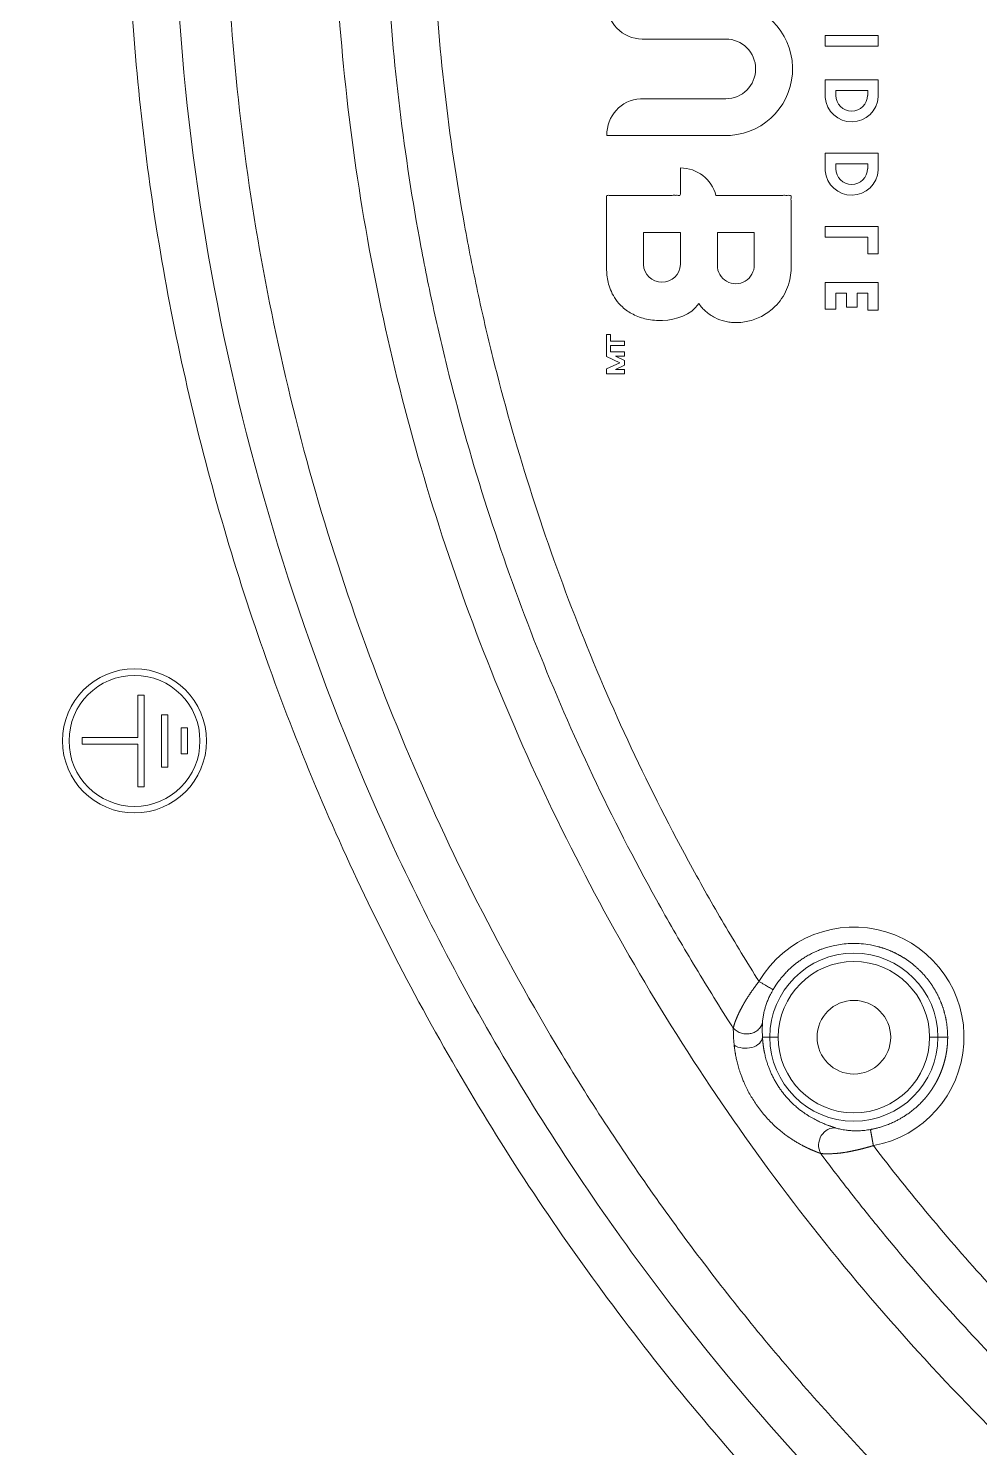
# Model space of a CAD drawing. Header units: millimetres. Extents: x 54 to 845, y 135 to 830.
# Drawn here: x 414.5 to 472.6, y 335.1 to 421.8 of the extents above; entities that cross this region are included whole.
import ezdxf

# ---------------------------------------------------------------- set-up
doc = ezdxf.new("R2010")
doc.units = ezdxf.units.MM
doc.layers.add('core', color=7, linetype='Continuous', lineweight=20)
doc.layers.add('part', color=7, linetype='Continuous', lineweight=20)

# ---------------------------------------------------------------- blocks, each defined once
blk = doc.blocks.new('电热管')
at = {"layer": 'part', "color": 6, "lineweight": 18}
for points, knots in [([(-1.624, 8.502), (-2.27, 9.47), (-3.712, 11.217), (-6.387, 13.321), (-9.315, 14.84), (-12.344, 15.8), (-15.328, 16.261), (-18.157, 16.3), (-20.753, 16.017), (-23.269, 15.461), (-25.688, 14.645), (-28.063, 13.55), (-30.646, 12.028), (-33.388, 9.916), (-36.122, 7.111), (-38.455, 3.936), (-40.355, 0.466), (-41.793, -3.236), (-42.76, -7.102), (-43.248, -11.063), (-43.262, -15.053), (-42.818, -19.01), (-41.935, -22.885), (-40.635, -26.64), (-38.94, -30.243), (-36.873, -33.654), (-34.2, -37.19), (-30.826, -40.713), (-26.685, -44.036), (-22.162, -46.813), (-17.326, -49.01), (-12.253, -50.613), (-7.023, -51.606), (-1.718, -51.986), (3.587, -51.767), (8.832, -50.96), (13.962, -49.588), (18.923, -47.674), (24.445, -44.841), (30.298, -40.813), (36.111, -35.344), (41.059, -29.085), (45.052, -22.172), (48.037, -14.76), (49.962, -7.007), (50.822, 0.927), (50.618, 8.9), (49.377, 16.783), (47.132, 24.448), (43.936, 31.769), (39.861, 38.634), (34.978, 44.942), (29.378, 50.62), (23.139, 55.596), (16.358, 59.813), (9.136, 63.224), (1.575, 65.786), (-6.218, 67.49), (-14.149, 68.318), (-22.126, 68.277), (-30.058, 67.378), (-37.85, 65.635), (-45.414, 63.083), (-52.669, 59.761), (-59.537, 55.71), (-65.96, 50.985), (-71.876, 45.635), (-77.232, 39.718), (-81.982, 33.303), (-86.081, 26.454), (-89.496, 19.244), (-92.209, 11.746), (-94.197, 4.026), (-95.45, -3.848), (-95.971, -11.808), (-95.754, -19.784), (-94.807, -27.707), (-93.15, -35.511), (-90.8, -43.132), (-87.78, -50.508), (-84.124, -57.59), (-79.863, -64.327), (-75.028, -70.669), (-69.666, -76.573), (-63.171, -82.602), (-55.397, -88.494), (-46.258, -93.932), (-36.577, -98.326), (-26.471, -101.627), (-16.065, -103.819), (-5.481, -104.873), (5.154, -104.793), (15.718, -103.595), (26.093, -101.291), (36.172, -97.928), (45.854, -93.547), (55.037, -88.194), (63.635, -81.943), (71.56, -74.861), (78.735, -67.024), (85.102, -58.523), (90.603, -49.44), (95.193, -39.863), (98.842, -29.887), (101.515, -19.606), (103.196, -9.118), (103.883, 1.478), (103.571, 12.089), (102.27, 22.621), (100.007, 32.989), (96.799, 43.107), (92.677, 52.889), (87.69, 62.259), (81.881, 71.14), (75.299, 79.461), (68.01, 87.164), (60.071, 94.194), (51.542, 100.497), (42.497, 106.035), (33.006, 110.771), (23.142, 114.667), (12.983, 117.703), (2.607, 119.867), (-7.913, 121.143), (-18.501, 121.527), (-29.085, 121.027), (-39.592, 119.65), (-49.948, 117.404), (-60.083, 114.315), (-69.931, 110.412), (-79.425, 105.718), (-88.504, 100.271), (-97.117, 94.116), (-105.209, 87.292), (-112.73, 79.84), (-119.637, 71.817), (-125.892, 63.277), (-131.456, 54.274), (-136.295, 44.864), (-140.391, 35.11), (-143.723, 25.073), (-146.268, 14.809), (-148.021, 4.379), (-148.977, -6.154), (-149.132, -16.728), (-148.485, -27.282), (-147.048, -37.755), (-144.836, -48.09), (-141.861, -58.229), (-138.14, -68.117), (-133.702, -77.703), (-128.575, -86.94), (-122.786, -95.776), (-116.366, -104.165), (-109.358, -112.066), (-101.802, -119.442), (-93.737, -126.253), (-85.205, -132.465), (-76.255, -138.056), (-66.933, -142.999), (-57.284, -147.27), (-47.357, -150.849), (-37.207, -153.725), (-26.882, -155.888), (-16.433, -157.326), (-5.913, -158.034), (4.628, -158.017), (15.141, -157.279), (25.58, -155.824), (35.894, -153.657), (46.037, -150.796), (55.963, -147.258), (65.627, -143.061), (74.983, -138.222), (84.593, -132.408), (94.326, -125.5), (104.016, -117.392), (113.029, -108.539), (121.317, -99.004), (128.834, -88.852), (135.529, -78.143), (141.367, -66.947), (146.321, -55.338), (150.363, -43.383), (153.471, -31.154), (155.636, -18.725), (156.848, -6.166), (157.099, 6.446), (156.397, 19.037), (154.751, 31.537), (152.169, 43.874), (148.675, 55.981), (144.292, 67.794), (139.042, 79.248), (132.96, 90.281), (126.088, 100.837), (118.46, 110.857), (110.122, 120.289), (101.179, 129.036), (91.806, 136.972), (82.202, 144.01), (72.528, 150.153), (62.872, 155.45), (53.314, 159.954), (45.026, 163.277), (38.059, 165.708), (32.384, 167.474), (26.537, 169.084), (20.175, 170.601), (12.966, 172.027), (4.823, 173.269), (-4.25, 174.204), (-13.494, 174.662), (-22.773, 174.64), (-31.956, 174.163), (-41.657, 173.144), (-51.835, 171.5), (-62.44, 169.147), (-73.41, 165.997), (-84.669, 161.964), (-96.131, 156.972), (-107.697, 150.949), (-118.575, 144.242), (-128.704, 136.994), (-138.056, 129.351), (-147.148, 120.864), (-155.885, 111.517), (-164.174, 101.315), (-171.922, 90.267), (-179.028, 78.392), (-185.38, 65.72), (-190.576, 53.033), (-194.706, 40.493), (-197.076, 31.307), (-198.427, 24.992), (-199.044, 21.83), (-199.557, 18.964), (-199.963, 16.469), (-200.312, 14.167), (-200.522, 12.66), (-200.625, 11.885)], [0, 0, 0, 0, 0.001584, 0.003143, 0.004662, 0.006125, 0.007517, 0.008823, 0.010028, 0.011121, 0.012381, 0.013552, 0.014733, 0.01652, 0.018321, 0.020134, 0.021952, 0.023778, 0.025612, 0.027449, 0.029286, 0.031118, 0.032944, 0.034772, 0.036604, 0.038441, 0.040279, 0.042726, 0.045167, 0.047603, 0.050047, 0.052495, 0.054945, 0.057393, 0.059835, 0.062274, 0.064718, 0.067166, 0.069616, 0.073287, 0.076953, 0.080614, 0.084284, 0.087957, 0.09163, 0.095298, 0.098961, 0.102631, 0.106304, 0.109978, 0.113651, 0.117318, 0.120984, 0.124656, 0.128331, 0.132005, 0.135679, 0.139349, 0.143016, 0.146686, 0.15036, 0.154035, 0.15771, 0.161382, 0.165052, 0.16872, 0.172392, 0.176066, 0.179741, 0.183415, 0.187088, 0.190759, 0.194427, 0.198098, 0.201771, 0.205445, 0.209119, 0.212792, 0.216465, 0.220134, 0.223803, 0.227473, 0.231146, 0.234819, 0.238492, 0.243388, 0.248282, 0.253171, 0.258063, 0.262957, 0.267852, 0.272747, 0.27764, 0.282531, 0.287419, 0.29231, 0.297203, 0.302096, 0.306988, 0.311879, 0.316768, 0.321655, 0.326544, 0.331434, 0.336325, 0.341215, 0.346103, 0.35099, 0.355875, 0.360761, 0.365648, 0.370535, 0.375423, 0.380309, 0.385194, 0.390077, 0.394959, 0.399842, 0.404726, 0.40961, 0.414494, 0.419377, 0.424258, 0.429138, 0.434016, 0.438896, 0.443776, 0.448656, 0.453536, 0.458415, 0.463293, 0.468169, 0.473043, 0.477919, 0.482795, 0.487671, 0.492547, 0.497421, 0.502295, 0.507168, 0.512038, 0.516909, 0.52178, 0.526652, 0.531523, 0.536393, 0.541263, 0.546132, 0.550999, 0.555864, 0.560731, 0.565597, 0.570463, 0.575329, 0.580194, 0.585059, 0.589922, 0.594783, 0.599644, 0.604505, 0.609366, 0.614227, 0.619087, 0.623947, 0.628806, 0.633663, 0.638519, 0.643374, 0.64823, 0.653085, 0.65794, 0.662795, 0.667649, 0.672502, 0.677354, 0.683173, 0.688992, 0.694811, 0.70063, 0.706448, 0.712265, 0.718081, 0.723895, 0.729707, 0.735518, 0.74133, 0.747141, 0.752951, 0.758761, 0.764568, 0.770373, 0.776177, 0.781981, 0.787785, 0.793589, 0.799391, 0.805192, 0.810991, 0.816788, 0.822479, 0.827964, 0.833244, 0.838318, 0.843187, 0.84785, 0.850661, 0.853392, 0.856069, 0.859047, 0.862435, 0.866232, 0.870436, 0.875046, 0.879026, 0.883265, 0.88776, 0.892511, 0.897517, 0.902776, 0.908287, 0.914047, 0.920055, 0.926309, 0.931706, 0.937271, 0.943002, 0.948897, 0.954953, 0.96117, 0.967545, 0.974076, 0.980758, 0.986489, 0.992324, 0.99387, 0.995421, 0.99678, 0.997896, 0.998918, 1, 1, 1, 1]), ([(-194.079, 11.014), (-193.878, 12.521), (-193.397, 15.829), (-192.445, 21.319), (-191.174, 27.444), (-189.598, 33.863), (-187.815, 40.147), (-185.193, 48.289), (-181.459, 58.104), (-176.285, 69.332), (-170.154, 80.579), (-163.018, 91.694), (-154.857, 102.508), (-146.241, 112.332), (-137.291, 121.173), (-128.126, 129.057), (-118.857, 136.022), (-109.582, 142.11), (-100.389, 147.368), (-91.359, 151.857), (-81.894, 155.924), (-72.091, 159.468), (-62.07, 162.403), (-52.687, 164.577), (-43.706, 166.164), (-35.235, 167.223), (-27.37, 167.821), (-20.242, 168.058), (-12.148, 168.011), (-2.636, 167.477), (8.098, 166.188), (18.747, 164.221), (29.251, 161.594), (39.879, 158.198), (50.562, 153.984), (61.155, 148.937), (71.491, 143.092), (81.418, 136.515), (90.857, 129.247), (99.755, 121.322), (108.067, 112.782), (115.747, 103.668), (122.748, 94.023), (129.036, 83.896), (134.577, 73.339), (139.333, 62.403), (143.277, 51.144), (146.387, 39.623), (148.639, 27.903), (150.015, 16.048), (150.509, 4.123), (150.114, -7.807), (148.822, -19.677), (146.641, -31.42), (143.581, -42.968), (139.649, -54.252), (134.868, -65.205), (129.266, -75.762), (122.867, -85.856), (115.705, -95.426), (107.823, -104.417), (99.264, -112.772), (90.071, -120.428), (80.304, -127.34), (70.023, -133.464), (59.883, -138.458), (50.024, -142.444), (40.551, -145.559), (30.89, -148.036), (21.081, -149.858), (11.169, -151.01), (1.199, -151.49), (-8.781, -151.293), (-18.724, -150.415), (-28.583, -148.854), (-38.312, -146.617), (-47.865, -143.715), (-57.196, -140.158), (-66.257, -135.953), (-75.003, -131.124), (-83.39, -125.692), (-91.374, -119.681), (-98.91, -113.116), (-105.958, -106.03), (-112.483, -98.46), (-118.449, -90.44), (-123.817, -82.006), (-128.561, -73.203), (-132.654, -64.076), (-136.07, -54.672), (-138.779, -45.041), (-140.77, -35.235), (-142.029, -25.31), (-142.546, -15.318), (-142.306, -5.314), (-141.315, 4.646), (-139.574, 14.505), (-137.086, 24.206), (-133.859, 33.687), (-129.915, 42.894), (-125.273, 51.77), (-119.952, 60.255), (-113.984, 68.299), (-107.405, 75.853), (-100.248, 82.867), (-92.551, 89.288), (-84.366, 95.077), (-75.743, 100.193), (-66.735, 104.595), (-57.399, 108.248), (-47.798, 111.13), (-37.991, 113.216), (-28.041, 114.481), (-18.018, 114.917), (-7.992, 114.517), (1.966, 113.271), (11.783, 111.186), (21.386, 108.277), (30.704, 104.557), (39.667, 100.043), (48.208, 94.769), (56.261, 88.77), (63.753, 82.081), (70.625, 74.756), (76.821, 66.851), (82.277, 58.42), (86.95, 49.532), (90.8, 40.256), (93.782, 30.662), (95.866, 20.83), (97.032, 10.845), (97.255, 0.796), (96.526, -9.228), (94.854, -19.136), (92.237, -28.839), (88.693, -38.247), (84.253, -47.271), (78.945, -55.815), (72.816, -63.792), (65.927, -71.119), (58.333, -77.71), (50.111, -83.499), (41.338, -88.421), (32.097, -92.406), (22.49, -95.41), (12.62, -97.387), (2.599, -98.299), (-7.46, -98.137), (-17.443, -96.883), (-27.235, -94.542), (-36.713, -91.137), (-45.748, -86.686), (-54.225, -81.251), (-62.021, -74.884), (-69.029, -67.658), (-74.645, -60.33), (-79.026, -53.176), (-82.381, -46.409), (-85.112, -39.368), (-87.186, -32.109), (-88.584, -24.694), (-89.291, -17.183), (-89.287, -9.635), (-88.569, -2.118), (-87.137, 5.301), (-84.99, 12.545), (-82.147, 19.543), (-78.631, 26.224), (-74.465, 32.516), (-69.685, 38.358), (-64.331, 43.686), (-58.449, 48.431), (-52.104, 52.538), (-45.361, 55.947), (-38.295, 58.608), (-30.986, 60.491), (-23.511, 61.554), (-15.958, 61.776), (-8.423, 61.144), (-1.014, 59.644), (6.166, 57.296), (13.012, 54.113), (19.427, 50.131), (25.313, 45.391), (30.565, 39.948), (35.087, 33.888), (38.78, 27.299), (41.58, 20.287), (43.413, 12.959), (44.231, 5.439), (43.985, -2.122), (42.666, -9.563), (40.272, -16.726), (37.217, -22.709), (33.896, -27.552), (30.626, -31.387), (26.97, -34.852), (22.964, -37.892), (18.652, -40.469), (14.076, -42.544), (9.281, -44.079), (4.333, -45.04), (-0.695, -45.39), (-5.717, -45.118), (-10.657, -44.21), (-15.041, -42.792), (-18.851, -41.043), (-22.104, -39.116), (-25.134, -36.857), (-27.894, -34.287), (-30.342, -31.431), (-32.451, -28.317), (-34.179, -24.966), (-35.491, -21.419), (-36.344, -17.734), (-36.705, -13.98), (-36.558, -10.235), (-35.891, -6.579), (-34.719, -3.098), (-33.24, -0.23), (-31.661, 2.051), (-30.112, 3.846), (-28.404, 5.428), (-26.455, 6.863), (-24.188, 8.129), (-21.471, 9.152), (-18.394, 9.722), (-15.13, 9.657), (-11.948, 8.836), (-9.13, 7.249), (-7.738, 5.73), (-7.147, 4.882)], [0, 0, 0, 0, 0.002248, 0.004944, 0.008239, 0.011497, 0.014717, 0.017898, 0.024145, 0.030235, 0.036168, 0.043076, 0.04975, 0.056186, 0.062384, 0.068341, 0.074053, 0.079519, 0.084738, 0.089707, 0.094425, 0.099967, 0.105112, 0.109859, 0.114205, 0.118595, 0.122479, 0.125866, 0.129141, 0.134446, 0.139947, 0.145119, 0.150453, 0.155949, 0.161608, 0.167425, 0.173289, 0.179155, 0.185022, 0.190892, 0.196762, 0.202633, 0.208503, 0.214374, 0.220246, 0.226121, 0.231997, 0.237874, 0.243752, 0.249631, 0.255509, 0.261388, 0.267269, 0.273151, 0.279035, 0.284921, 0.290807, 0.296693, 0.302579, 0.308465, 0.314354, 0.320244, 0.326136, 0.332029, 0.337923, 0.343816, 0.348727, 0.353639, 0.358553, 0.363467, 0.368383, 0.3733, 0.378217, 0.383135, 0.388052, 0.392969, 0.397886, 0.402805, 0.407726, 0.412647, 0.41757, 0.422492, 0.427415, 0.432338, 0.437261, 0.442183, 0.447108, 0.452034, 0.456961, 0.461888, 0.466816, 0.471745, 0.476673, 0.4816, 0.486528, 0.491458, 0.496389, 0.501321, 0.506254, 0.511187, 0.51612, 0.521053, 0.525985, 0.530918, 0.535853, 0.540789, 0.545727, 0.550665, 0.555602, 0.560539, 0.565475, 0.570412, 0.575351, 0.580291, 0.585232, 0.590174, 0.595116, 0.600057, 0.604996, 0.609936, 0.614879, 0.619823, 0.624768, 0.629714, 0.634659, 0.639603, 0.644545, 0.64949, 0.654436, 0.659384, 0.664333, 0.669281, 0.674228, 0.679174, 0.68412, 0.689068, 0.694019, 0.69897, 0.703921, 0.708872, 0.713819, 0.718767, 0.723718, 0.72867, 0.733624, 0.738578, 0.743529, 0.748477, 0.753428, 0.758381, 0.763336, 0.768292, 0.773246, 0.778196, 0.783146, 0.7881, 0.791818, 0.795537, 0.799255, 0.802972, 0.806687, 0.810399, 0.814114, 0.817832, 0.821551, 0.82527, 0.828989, 0.832705, 0.836417, 0.840131, 0.843849, 0.847568, 0.851288, 0.855007, 0.858722, 0.862433, 0.866147, 0.869865, 0.873585, 0.877305, 0.881021, 0.884731, 0.888443, 0.892161, 0.89588, 0.899599, 0.903313, 0.90702, 0.910733, 0.914451, 0.91817, 0.921884, 0.925588, 0.9293, 0.931779, 0.93426, 0.936739, 0.939214, 0.941682, 0.944153, 0.94663, 0.94911, 0.95159, 0.954065, 0.956529, 0.958999, 0.960858, 0.962719, 0.96458, 0.966437, 0.968286, 0.970131, 0.971987, 0.973848, 0.97571, 0.977565, 0.979409, 0.981236, 0.983043, 0.984821, 0.985989, 0.987139, 0.988322, 0.989423, 0.990711, 0.99215, 0.993699, 0.995312, 0.996937, 0.998519, 1, 1, 1, 1])]:
    blk.add_open_spline(points, degree=3, knots=knots, dxfattribs=at)

msp = doc.modelspace()

# ---------------------------------------------------------------- linework, layer by layer
at = {"layer": 'core', "lineweight": 18}
for p, q in [((463.113, 421.365), (463.113, 420.715)), ((466.363, 421.365), (463.113, 421.365)), ((466.363, 420.715), (466.363, 421.365)), ((451.941, 421.152), (457.044, 421.152)), ((463.113, 420.715), (466.363, 420.715)), ((463.116, 418.665), (463.116, 417.578)), ((466.363, 418.665), (463.116, 418.665)), ((463.763, 418.015), (465.714, 418.015)), ((463.763, 417.708), (463.763, 418.015)), ((465.714, 418.015), (465.714, 417.708)), ((466.363, 417.62), (466.363, 418.665)), ((457.044, 417.502), (451.83, 417.502)), ((449.787, 415.267), (457.328, 415.267)), ((463.116, 414.188), (463.116, 413.101)), ((466.363, 414.188), (463.116, 414.188)), ((463.763, 413.231), (463.763, 413.538)), ((463.763, 413.538), (465.714, 413.538)), ((465.714, 413.538), (465.714, 413.231)), ((466.363, 413.143), (466.363, 414.188)), ((452.018, 409.34), (452.018, 407.377)), ((452.018, 409.34), (454.283, 409.34)), ((454.283, 409.34), (454.283, 407.377)), ((458.783, 409.34), (456.533, 409.34)), ((456.533, 409.34), (456.533, 407.339)), ((458.783, 409.34), (458.783, 407.362)), ((463.113, 409.711), (463.113, 409.061)), ((466.363, 409.711), (463.113, 409.711)), ((466.363, 408.029), (466.363, 409.711)), ((463.113, 409.061), (465.714, 409.061)), ((465.714, 409.061), (465.714, 408.029)), ((465.714, 408.029), (466.363, 408.029)), ((463.113, 406.281), (463.113, 404.653)), ((466.363, 406.281), (463.113, 406.281)), ((466.363, 404.599), (466.363, 406.281)), ((463.763, 405.631), (464.413, 405.631)), ((463.763, 404.653), (463.763, 405.631)), ((464.413, 405.631), (464.413, 404.776)), ((465.063, 405.631), (465.714, 405.631)), ((465.063, 404.776), (465.063, 405.631)), ((465.714, 405.631), (465.714, 404.599)), ((463.113, 404.653), (463.763, 404.653)), ((464.413, 404.776), (465.063, 404.776)), ((465.714, 404.599), (466.363, 404.599)), ((449.768, 403.096), (449.768, 401.76)), ((450.012, 403.096), (449.768, 403.096)), ((450.012, 402.708), (450.012, 403.096)), ((450.862, 402.708), (450.012, 402.708)), ((450.012, 402.441), (450.862, 402.441)), ((450.012, 402.053), (450.012, 402.441)), ((450.862, 402.441), (450.862, 402.708)), ((449.768, 401.76), (450.571, 401.379)), ((450.571, 401.379), (449.768, 400.999)), ((450.862, 402.053), (450.012, 402.053)), ((450.303, 401.789), (450.862, 401.789)), ((450.862, 401.527), (450.303, 401.789)), ((450.862, 401.789), (450.862, 402.053)), ((450.862, 401.232), (450.862, 401.527)), ((449.768, 400.999), (449.768, 400.705)), ((449.768, 400.705), (450.862, 400.705)), ((450.303, 400.97), (450.862, 401.232)), ((450.862, 400.97), (450.303, 400.97)), ((450.862, 400.705), (450.862, 400.97)), ((421.133, 381.085), (421.533, 381.085)), ((421.133, 378.485), (421.133, 381.085)), ((421.533, 375.485), (421.533, 381.085)), ((422.573, 376.685), (422.573, 379.885)), ((422.573, 379.885), (422.973, 379.885)), ((422.973, 376.685), (422.973, 379.885)), ((424.173, 379.085), (423.773, 379.085)), ((423.773, 379.085), (423.773, 377.485)), ((424.173, 379.085), (424.173, 377.485)), ((417.733, 378.485), (417.733, 378.085)), ((417.733, 378.485), (421.133, 378.485)), ((417.733, 378.085), (421.133, 378.085)), ((421.133, 375.485), (421.133, 378.085)), ((424.173, 377.485), (423.773, 377.485)), ((422.573, 376.685), (422.973, 376.685)), ((421.133, 375.485), (421.533, 375.485))]:
    msp.add_line(p, q, dxfattribs=at)
at = {"layer": 'core', "lineweight": 13}
for p, q in [((459.289, 360.185), (459.739, 360.185)), ((459.739, 360.185), (460.249, 360.185)), ((469.496, 360.185), (470.006, 360.185)), ((470.006, 360.185), (470.6, 360.185))]:
    msp.add_line(p, q, dxfattribs=at)
at = {"layer": 'core', "lineweight": 18}
for radius in [4.4, 4]:
    msp.add_circle((420.933, 378.285), radius, dxfattribs=at)
for centre, radius, start, end in [((559.684, 454.996), 201.12, 180, 0), ((451.947, 423.307), 2.155, 177.48167, 269.84701), ((457.056, 419.33), 4.072, 273.83876, 89.15835), ((457.044, 419.327), 1.825, 270, 90), ((451.96, 415.331), 2.174, 93.44516, 181.68742), ((464.738, 417.725), 1.628, 185.17267, 356.32932), ((464.738, 417.725), 0.975, 180.95647, 359.0434), ((454.274, 411.03), 2.249, 14.82436, 89.9663), ((464.738, 413.247), 1.628, 185.17267, 356.32932), ((464.738, 413.247), 0.975, 180.95647, 359.0434), ((453.15, 407.438), 1.134, 183.06531, 356.93469), ((457.658, 407.331), 1.125, 179.57052, 1.61212), ((559.684, 454.996), 204.318, 203.80537, 336.19463), ((464.873, 360.185), 2.25, 0, 180), ((464.873, 360.185), 2.25, 180, 0)]:
    msp.add_arc(centre, radius, start, end, dxfattribs=at)
at = {"layer": 'core', "lineweight": 13}
for radius, start, end in [(6.726, 280.16632, 149.54036), (5.133, 0, 180), (4.623, 0, 180), (5.133, 180, 0), (4.623, 180, 0)]:
    msp.add_arc((464.873, 360.185), radius, start, end, dxfattribs=at)
at = {"layer": 'core', "lineweight": 18}
msp.add_ellipse((458.29, 360.185), major_axis=(-0.999, -0.048), ratio=0.674924, start_param=0.717774, end_param=3.070607, dxfattribs=at)
at = {"layer": 'core', "lineweight": 13}
msp.add_ellipse((463.606, 353.652), major_axis=(-0.285, -0.959), ratio=0.87941, start_param=3.251744, end_param=5.580876, dxfattribs=at)
for points, knots in [([(436.861, 499.362), (435.559, 496.884), (433.72, 493.117), (431.772, 488.635), (430.981, 486.696), (430.462, 485.399), (430.208, 484.748), (428.96, 481.486), (427.577, 477.524), (426.169, 472.848), (425.61, 470.835), (425.247, 469.492), (425.071, 468.82), (423.529, 462.763), (421.951, 454.619), (420.944, 444.996), (420.69, 440.845), (420.561, 438.071), (420.516, 436.682), (420.439, 432.503), (420.468, 429.707), (420.683, 424.113), (420.871, 421.316), (421.674, 412.955), (422.531, 407.422), (424.872, 396.475), (426.355, 391.062), (429.899, 380.489), (431.961, 375.328), (436.667, 365.227), (439.312, 360.288), (445.132, 350.745), (448.307, 346.142), (455.147, 337.306), (458.812, 333.074), (466.598, 325.036), (470.72, 321.23), (477.159, 315.897), (479.348, 314.183), (483.806, 310.883), (486.074, 309.296), (490.687, 306.252), (493.03, 304.794), (497.795, 302.005), (500.217, 300.674), (503.911, 298.772), (505.153, 298.154), (507.657, 296.949), (511.441, 295.19), (520.46, 291.428), (528.451, 288.82), (533.839, 287.379)], [0, 0, 0, 0, 0.03125, 0.046875, 0.054687, 0.054687, 0.0625, 0.0625, 0.09375, 0.109375, 0.117187, 0.117187, 0.125, 0.125, 0.1875, 0.21875, 0.234375, 0.234375, 0.25, 0.25, 0.28125, 0.28125, 0.3125, 0.3125, 0.375, 0.375, 0.4375, 0.4375, 0.5, 0.5, 0.5625, 0.5625, 0.625, 0.625, 0.6875, 0.6875, 0.75, 0.75, 0.78125, 0.78125, 0.8125, 0.8125, 0.84375, 0.84375, 0.875, 0.875, 0.890625, 0.890625, 0.90625, 0.9375, 1, 1, 1, 1]), ([(438.97, 497.232), (436.468, 492.391), (434.252, 487.403), (430.415, 477.206), (428.795, 471.997), (424.86, 456.146), (423.47, 445.28), (423.191, 423.517), (424.3, 412.62), (428.923, 391.367), (434.193, 375.832), (441.932, 361.462), (447.608, 352.189), (450.705, 347.707), (460.656, 334.856), (468.167, 327.087), (480.614, 316.725), (484.96, 313.486), (493.983, 307.482), (498.66, 304.717), (505.875, 300.96), (508.313, 299.773), (513.249, 297.53), (520.741, 294.365), (528.467, 291.805), (533.692, 290.375)], [0, 0, 0, 0, 0.0625, 0.0625, 0.125, 0.125, 0.25, 0.25, 0.375, 0.375, 0.5, 0.5625, 0.5625, 0.625, 0.625, 0.75, 0.75, 0.8125, 0.8125, 0.875, 0.875, 0.90625, 0.90625, 0.9375, 1, 1, 1, 1]), ([(457.181, 361.253), (456.414, 362.451), (455.667, 363.661), (454.211, 366.103), (452.086, 369.798), (450.14, 373.59), (446.495, 381.291), (444.394, 386.58), (441.761, 394.681), (440.574, 398.774), (439.588, 402.918), (438.975, 405.69), (438.691, 407.081), (437.385, 414.058), (436.36, 422.531), (436.167, 431.047), (436.225, 436.721), (436.347, 439.557), (436.993, 448.042), (437.996, 455.075), (439.574, 461.985), (440.251, 464.737), (440.613, 466.108), (441.766, 470.2), (444.346, 478.308), (447.728, 486.129), (450.324, 491.169)], [0, 0, 0, 0, 0.03125, 0.03125, 0.0625, 0.125, 0.125, 0.25, 0.25, 0.3125, 0.34375, 0.34375, 0.375, 0.375, 0.5, 0.5625, 0.5625, 0.625, 0.625, 0.75, 0.78125, 0.78125, 0.8125, 0.8125, 0.875, 1, 1, 1, 1]), ([(458.944, 363.801), (458.211, 364.969), (457.497, 366.148), (456.106, 368.529), (455.429, 369.73), (453.455, 373.365), (452.217, 375.83), (449.898, 380.833), (448.817, 383.372), (446.82, 388.512), (445.903, 391.114), (444.236, 396.371), (443.486, 399.026), (442.49, 403.041), (442.179, 404.384), (441.602, 407.081), (440.8, 411.139), (440.196, 415.233), (439.566, 420.713), (439.226, 424.837), (439.086, 428.972), (439.039, 431.729), (439.034, 435.866), (439.232, 439.999), (439.675, 445.496), (439.987, 448.238), (440.79, 453.694), (441.281, 456.409), (442.441, 461.8), (443.11, 464.476), (444.624, 469.779), (445.47, 472.405), (447.333, 477.595), (448.351, 480.159), (450.556, 485.213), (451.743, 487.703), (453.012, 490.15)], [0, 0, 0, 0, 0.03125, 0.03125, 0.0625, 0.0625, 0.125, 0.125, 0.1875, 0.1875, 0.25, 0.25, 0.3125, 0.3125, 0.34375, 0.34375, 0.375, 0.4375, 0.4375, 0.5, 0.53125, 0.53125, 0.5625, 0.625, 0.625, 0.6875, 0.6875, 0.75, 0.75, 0.8125, 0.8125, 0.875, 0.875, 0.9375, 0.9375, 1, 1, 1, 1]), ([(459.291, 361.102), (459.294, 361.164), (459.307, 361.308), (459.349, 361.564), (459.407, 361.819), (459.477, 362.064), (459.558, 362.302), (459.656, 362.547), (459.779, 362.812), (459.879, 362.994), (459.935, 363.089)], [0, 0, 0, 0, 0.160126, 0.303257, 0.430217, 0.542956, 0.648335, 0.754165, 0.868511, 1, 1, 1, 1]), ([(457.507, 360.747), (457.539, 360.709), (457.575, 360.673), (457.653, 360.606), (457.694, 360.575), (457.782, 360.521), (457.827, 360.497), (457.92, 360.457), (457.967, 360.44), (458.062, 360.413), (458.11, 360.403), (458.203, 360.389), (458.249, 360.386), (458.338, 360.383), (458.381, 360.385), (458.464, 360.392), (458.504, 360.398), (458.579, 360.413), (458.618, 360.423), (458.696, 360.447), (458.736, 360.462), (458.814, 360.498), (458.853, 360.519), (458.93, 360.566), (458.967, 360.593), (459.038, 360.653), (459.072, 360.686), (459.134, 360.757), (459.162, 360.796), (459.212, 360.877), (459.234, 360.92), (459.269, 361.009), (459.282, 361.055), (459.291, 361.102)], [0, 0, 0, 0, 0.0625, 0.0625, 0.125, 0.125, 0.1875, 0.1875, 0.25, 0.25, 0.3125, 0.3125, 0.375, 0.375, 0.4375, 0.4375, 0.5, 0.5, 0.5625, 0.5625, 0.625, 0.625, 0.6875, 0.6875, 0.75, 0.75, 0.8125, 0.8125, 0.875, 0.875, 0.9375, 0.9375, 1, 1, 1, 1]), ([(463.796, 354.632), (463.791, 354.634), (463.78, 354.637), (463.764, 354.642), (463.748, 354.647), (463.732, 354.653), (463.716, 354.658), (463.699, 354.663), (463.682, 354.669), (463.665, 354.674), (463.648, 354.68), (463.63, 354.686), (463.612, 354.691), (463.595, 354.697), (463.577, 354.703), (463.558, 354.709), (463.54, 354.716), (463.521, 354.722), (463.502, 354.729), (463.483, 354.735), (463.464, 354.742), (463.445, 354.749), (463.425, 354.755), (463.406, 354.762), (463.366, 354.777), (463.301, 354.801), (463.205, 354.837), (463.092, 354.882), (462.964, 354.935), (462.833, 354.993), (462.703, 355.054), (462.576, 355.117), (462.436, 355.19), (462.284, 355.274), (462.121, 355.372), (461.946, 355.483), (461.761, 355.611), (461.566, 355.756), (461.365, 355.92), (461.173, 356.091), (460.995, 356.265), (460.833, 356.436), (460.677, 356.614), (460.527, 356.799), (460.385, 356.99), (460.251, 357.188), (460.124, 357.391), (460.006, 357.598), (459.898, 357.809), (459.798, 358.024), (459.711, 358.233), (459.636, 358.432), (459.574, 358.616), (459.522, 358.787), (459.479, 358.946), (459.443, 359.091), (459.42, 359.199), (459.404, 359.275), (459.395, 359.323), (459.386, 359.371), (459.377, 359.42), (459.369, 359.468), (459.361, 359.516), (459.353, 359.565), (459.346, 359.613), (459.339, 359.662), (459.333, 359.71), (459.327, 359.758), (459.321, 359.806), (459.316, 359.854), (459.311, 359.902), (459.306, 359.95), (459.302, 359.998), (459.298, 360.045), (459.295, 360.092), (459.292, 360.139), (459.29, 360.17), (459.289, 360.185)], [0, 0, 0, 0, 0.004215, 0.008426, 0.012634, 0.016838, 0.021038, 0.025235, 0.029428, 0.033616, 0.037801, 0.041982, 0.046158, 0.050331, 0.054499, 0.058663, 0.062823, 0.066979, 0.07113, 0.075277, 0.079419, 0.083557, 0.087691, 0.09182, 0.095945, 0.112521, 0.131282, 0.152193, 0.17521, 0.200286, 0.219461, 0.240095, 0.262158, 0.285621, 0.310457, 0.336639, 0.364148, 0.392968, 0.423091, 0.454516, 0.48052, 0.506462, 0.532362, 0.55824, 0.584119, 0.610021, 0.635966, 0.661976, 0.688074, 0.714283, 0.740626, 0.764554, 0.78713, 0.808343, 0.82818, 0.846626, 0.863664, 0.869932, 0.876255, 0.882635, 0.889071, 0.895564, 0.902115, 0.908724, 0.915391, 0.922117, 0.928901, 0.935745, 0.942647, 0.949609, 0.95663, 0.96371, 0.97085, 0.978048, 0.985306, 0.992624, 1, 1, 1, 1]), ([(462.844, 353.082), (462.839, 353.084), (462.828, 353.088), (462.812, 353.094), (462.796, 353.1), (462.779, 353.106), (462.762, 353.113), (462.745, 353.119), (462.728, 353.126), (462.711, 353.132), (462.693, 353.139), (462.676, 353.146), (462.658, 353.153), (462.64, 353.16), (462.621, 353.167), (462.603, 353.174), (462.584, 353.182), (462.565, 353.189), (462.546, 353.197), (462.527, 353.204), (462.508, 353.212), (462.488, 353.22), (462.469, 353.228), (462.449, 353.237), (462.429, 353.245), (462.408, 353.253), (462.388, 353.262), (462.367, 353.271), (462.347, 353.279), (462.326, 353.288), (462.305, 353.297), (462.284, 353.307), (462.262, 353.316), (462.241, 353.325), (462.219, 353.335), (462.197, 353.345), (462.176, 353.355), (462.153, 353.365), (462.131, 353.375), (462.109, 353.385), (462.086, 353.396), (462.064, 353.406), (462.041, 353.417), (462.018, 353.428), (461.995, 353.439), (461.972, 353.45), (461.948, 353.461), (461.925, 353.473), (461.901, 353.484), (461.878, 353.496), (461.854, 353.508), (461.83, 353.52), (461.806, 353.532), (461.782, 353.545), (461.699, 353.588), (461.554, 353.666), (461.344, 353.787), (461.128, 353.921), (460.899, 354.073), (460.658, 354.247), (460.399, 354.45), (460.136, 354.675), (459.866, 354.928), (459.599, 355.204), (459.381, 355.453), (459.212, 355.661), (459.089, 355.821), (458.97, 355.984), (458.821, 356.2), (458.648, 356.47), (458.462, 356.795), (458.293, 357.125), (458.156, 357.427), (458.046, 357.697), (457.966, 357.913), (457.901, 358.106), (457.848, 358.275), (457.8, 358.441), (457.758, 358.598), (457.722, 358.745), (457.691, 358.884), (457.663, 359.021), (457.642, 359.13), (457.628, 359.213), (457.618, 359.271), (457.609, 359.328), (457.601, 359.384), (457.592, 359.439), (457.585, 359.494), (457.578, 359.548), (457.571, 359.601), (457.565, 359.654), (457.561, 359.688), (457.559, 359.706)], [0, 0, 0, 0, 0.003271, 0.006547, 0.009825, 0.013108, 0.016393, 0.019682, 0.022974, 0.02627, 0.029568, 0.032869, 0.036173, 0.039481, 0.04279, 0.046103, 0.049418, 0.052736, 0.056057, 0.05938, 0.062706, 0.066034, 0.069365, 0.072699, 0.076034, 0.079373, 0.082713, 0.086057, 0.089403, 0.092751, 0.096102, 0.099455, 0.102811, 0.106169, 0.109531, 0.112894, 0.116261, 0.11963, 0.123002, 0.126377, 0.129754, 0.133135, 0.136518, 0.139905, 0.143295, 0.146688, 0.150084, 0.153483, 0.156886, 0.160292, 0.163702, 0.167115, 0.170532, 0.173953, 0.177378, 0.205594, 0.234075, 0.262889, 0.29211, 0.325264, 0.358988, 0.39576, 0.43283, 0.472096, 0.511995, 0.531997, 0.552047, 0.572169, 0.592389, 0.630158, 0.667521, 0.704644, 0.741685, 0.768141, 0.794219, 0.813161, 0.831885, 0.850411, 0.868759, 0.884629, 0.900486, 0.916341, 0.932206, 0.939108, 0.945981, 0.952825, 0.959641, 0.96643, 0.973193, 0.979931, 0.986644, 0.993334, 1, 1, 1, 1]), ([(465.884, 354.547), (465.77, 354.526), (465.536, 354.492), (465.2, 354.468), (464.893, 354.467), (464.628, 354.481), (464.403, 354.505), (464.215, 354.533), (464.054, 354.564), (463.912, 354.598), (463.832, 354.621), (463.796, 354.632)], [0, 0, 0, 0, 0.138211, 0.278298, 0.406877, 0.522534, 0.628341, 0.724134, 0.812276, 0.90145, 1, 1, 1, 1]), ([(537.356, 305.677), (533.846, 306.651), (530.375, 307.765), (523.532, 310.263), (520.161, 311.649), (513.54, 314.685), (510.291, 316.336), (503.936, 319.894), (500.829, 321.801), (494.779, 325.855), (491.835, 328.004), (487.557, 331.399), (486.154, 332.559), (483.396, 334.936), (482.041, 336.153), (479.383, 338.641), (478.079, 339.912), (475.526, 342.507), (474.275, 343.83), (471.831, 346.528), (470.636, 347.902), (468.304, 350.698), (467.167, 352.12), (466.06, 353.564)], [0, 0, 0, 0, 0.125, 0.125, 0.25, 0.25, 0.375, 0.375, 0.5, 0.5, 0.625, 0.625, 0.6875, 0.6875, 0.75, 0.75, 0.8125, 0.8125, 0.875, 0.875, 0.9375, 0.9375, 1, 1, 1, 1]), ([(536.343, 302.996), (529.092, 305.023), (522.004, 307.633), (513.464, 311.588), (511.772, 312.414), (508.423, 314.134), (503.453, 316.818), (495.454, 321.786), (489.412, 326.254), (485.034, 329.776), (483.6, 330.979), (480.785, 333.439), (476.641, 337.214), (471.439, 342.578), (467.181, 347.553), (465.42, 349.744), (464.26, 351.218), (463.687, 351.961), (463.122, 352.711)], [0, 0, 0, 0, 0.25, 0.25, 0.3125, 0.3125, 0.375, 0.5, 0.625, 0.625, 0.6875, 0.6875, 0.75, 0.875, 0.9375, 0.96875, 0.96875, 1, 1, 1, 1])]:
    msp.add_open_spline(points, degree=3, knots=knots, dxfattribs=at)
for points, degree in [([(356.605, 454.996), (356.605, 451.674), (356.769, 445.028), (357.502, 435.083), (358.723, 425.187), (360.427, 415.362), (362.612, 405.633), (365.272, 396.022), (368.4, 386.554), (371.988, 377.25), (376.029, 368.134), (380.513, 359.227), (385.428, 350.551), (390.762, 342.127), (396.504, 333.974), (402.639, 326.113), (409.152, 318.562), (416.028, 311.341), (423.25, 304.465), (430.8, 297.952), (438.662, 291.817), (446.814, 286.075), (455.239, 280.74), (463.915, 275.825), (472.822, 271.342), (481.938, 267.301), (491.241, 263.712), (500.71, 260.584), (510.32, 257.925), (520.049, 255.74), (529.874, 254.035), (539.771, 252.815), (549.715, 252.081), (559.684, 251.836), (569.653, 252.081), (579.597, 252.815), (589.494, 254.035), (599.319, 255.74), (609.048, 257.925), (618.658, 260.584), (628.127, 263.712), (637.43, 267.301), (646.546, 271.342), (655.453, 275.825), (664.129, 280.74), (672.554, 286.075), (680.706, 291.817), (688.567, 297.952), (696.118, 304.465), (703.34, 311.341), (710.216, 318.562), (716.729, 326.113), (722.864, 333.974), (728.605, 342.127), (733.94, 350.551), (738.855, 359.227), (743.339, 368.134), (747.379, 377.25), (750.968, 386.554), (754.096, 396.022), (756.756, 405.633), (758.94, 415.362), (760.645, 425.187), (761.866, 435.083), (762.599, 445.028), (762.763, 451.674), (762.763, 454.996)], 3), ([(458.944, 363.801), (459.074, 363.595)], 1)]:
    msp.add_open_spline(points, degree=degree, dxfattribs=at)
at = {"layer": 'core', "lineweight": 18}
for points, knots in [([(450.731, 404.789), (450.584, 404.93), (450.323, 405.217), (450.051, 405.701), (449.884, 406.17), (449.797, 406.611), (449.768, 406.957), (449.767, 407.392), (449.768, 408.069), (449.768, 408.795), (449.768, 409.382), (449.768, 409.678), (449.768, 409.936), (449.768, 410.156), (449.768, 410.342), (449.768, 410.498), (449.768, 410.626), (449.768, 410.754), (449.768, 410.873), (449.768, 410.989), (449.767, 411.09), (449.768, 411.196), (449.764, 411.316), (449.78, 411.435), (449.731, 411.578), (449.85, 411.61), (449.944, 411.603), (450.042, 411.606), (450.143, 411.606), (450.248, 411.606), (450.375, 411.606), (450.497, 411.605), (450.605, 411.605), (450.695, 411.605), (450.792, 411.605), (450.895, 411.605), (451.003, 411.605), (451.116, 411.605), (451.234, 411.605), (451.355, 411.605), (451.48, 411.605), (451.606, 411.605), (451.735, 411.605), (451.864, 411.605), (451.993, 411.605), (452.121, 411.605), (452.248, 411.606), (452.373, 411.606), (452.494, 411.606), (452.612, 411.606), (452.726, 411.606), (452.846, 411.605), (452.97, 411.605), (453.096, 411.605), (453.215, 411.605), (453.326, 411.605), (453.429, 411.605), (453.552, 411.605), (453.687, 411.606), (453.829, 411.606), (453.943, 411.607), (454.044, 411.605), (454.135, 411.611), (454.247, 411.573), (454.283, 411.682), (454.269, 411.777), (454.278, 411.894), (454.277, 412.032), (454.277, 412.156), (454.276, 412.268), (454.276, 412.366), (454.275, 412.474), (454.275, 412.591), (454.275, 412.717), (454.275, 412.846), (454.275, 412.986), (454.276, 413.13), (454.276, 413.231), (454.275, 413.279)], [0, 0, 0, 0, 0.046248, 0.087626, 0.124997, 0.158824, 0.189468, 0.203677, 0.257656, 0.343111, 0.368593, 0.390959, 0.410409, 0.427037, 0.441052, 0.452726, 0.462352, 0.470223, 0.48179, 0.489365, 0.496569, 0.50453, 0.513589, 0.523509, 0.533321, 0.540042, 0.54626, 0.55573, 0.561943, 0.569312, 0.579483, 0.590721, 0.597098, 0.603966, 0.611306, 0.619094, 0.627296, 0.635876, 0.644788, 0.653985, 0.663416, 0.673025, 0.682757, 0.692552, 0.70235, 0.712092, 0.721718, 0.731169, 0.740391, 0.74933, 0.757939, 0.766289, 0.776468, 0.78605, 0.795034, 0.803426, 0.811234, 0.818472, 0.83129, 0.841961, 0.850599, 0.857378, 0.864554, 0.872376, 0.878878, 0.885268, 0.895123, 0.905139, 0.916566, 0.923274, 0.930675, 0.938758, 0.947766, 0.957391, 0.967304, 0.977127, 0.989162, 1, 1, 1, 1]), ([(456.448, 411.605), (456.49, 411.605), (456.58, 411.605), (456.699, 411.605), (456.806, 411.605), (456.897, 411.605), (456.997, 411.605), (457.107, 411.605), (457.227, 411.605), (457.361, 411.605), (457.508, 411.605), (457.671, 411.605), (457.855, 411.605), (458.061, 411.605), (458.291, 411.605), (458.535, 411.605), (458.779, 411.605), (459.01, 411.606), (459.224, 411.606), (459.421, 411.606), (459.604, 411.605), (459.772, 411.605), (459.927, 411.605), (460.07, 411.605), (460.202, 411.605), (460.324, 411.605), (460.436, 411.606), (460.539, 411.606), (460.66, 411.607), (460.797, 411.603), (460.923, 411.612), (461.069, 411.583), (461.019, 411.427), (461.036, 411.313), (461.033, 411.2), (461.033, 411.106), (461.033, 411.003), (461.033, 410.891), (461.033, 410.769), (461.033, 410.637), (461.033, 410.493), (461.033, 410.335), (461.033, 410.163), (461.033, 409.974), (461.033, 409.766), (461.033, 409.537), (461.033, 409.285), (461.033, 409.006), (461.033, 408.695), (461.033, 408.348), (461.033, 407.956), (461.031, 407.51), (461.043, 407.001), (460.973, 406.43), (460.783, 405.844), (460.476, 405.286), (460.201, 404.959), (460.05, 404.808)], [0, 0, 0, 0, 0.010779, 0.023395, 0.030594, 0.038437, 0.047002, 0.056406, 0.066744, 0.078151, 0.090773, 0.104764, 0.120389, 0.138116, 0.158103, 0.179758, 0.201116, 0.22101, 0.239378, 0.256354, 0.272025, 0.286481, 0.299812, 0.312102, 0.323429, 0.333867, 0.343483, 0.352341, 0.360498, 0.374919, 0.387087, 0.395218, 0.406353, 0.419563, 0.427049, 0.435179, 0.444008, 0.453601, 0.464035, 0.475397, 0.487785, 0.501312, 0.516106, 0.532319, 0.550122, 0.569714, 0.591331, 0.61526, 0.641851, 0.671559, 0.70496, 0.742886, 0.786902, 0.836402, 0.890416, 0.944923, 1, 1, 1, 1]), ([(456.998, 403.911), (456.781, 403.965), (456.362, 404.118), (455.813, 404.491), (455.522, 404.82), (455.4, 404.997)], [0, 0, 0, 0, 0.340005, 0.672246, 1, 1, 1, 1]), ([(453.182, 403.959), (452.855, 403.955), (452.233, 404), (451.392, 404.294), (450.924, 404.608), (450.731, 404.789)], [0, 0, 0, 0, 0.370378, 0.700419, 1, 1, 1, 1]), ([(460.05, 404.808), (459.831, 404.598), (459.351, 404.231), (458.519, 403.905), (457.937, 403.832), (457.65, 403.833)], [0, 0, 0, 0, 0.343649, 0.675406, 1, 1, 1, 1]), ([(457.65, 403.833), (457.54, 403.833), (457.32, 403.846), (457.103, 403.885), (456.998, 403.911)], [0, 0, 0, 0, 0.504374, 1, 1, 1, 1]), ([(459.935, 363.089), (459.942, 363.1), (459.955, 363.123), (459.975, 363.156), (459.996, 363.191), (460.019, 363.227), (460.042, 363.263), (460.066, 363.301), (460.091, 363.339), (460.117, 363.378), (460.144, 363.418), (460.172, 363.458), (460.201, 363.499), (460.231, 363.541), (460.262, 363.584), (460.294, 363.627), (460.328, 363.671), (460.362, 363.716), (460.398, 363.761), (460.435, 363.807), (460.532, 363.925), (460.68, 364.091), (460.868, 364.283), (461.014, 364.418), (461.147, 364.536), (461.291, 364.656), (461.469, 364.793), (461.667, 364.933), (461.895, 365.08), (462.15, 365.227), (462.428, 365.368), (462.656, 365.468), (462.852, 365.545), (463.038, 365.613), (463.299, 365.695), (463.637, 365.782), (464.055, 365.86), (464.45, 365.901), (464.838, 365.916), (465.238, 365.907), (465.77, 365.853), (466.186, 365.765), (466.445, 365.693), (466.513, 365.673), (466.579, 365.653), (466.646, 365.631), (466.712, 365.609), (466.778, 365.587), (466.844, 365.563), (466.909, 365.538), (466.974, 365.513), (467.039, 365.487), (467.104, 365.46), (467.168, 365.433), (467.232, 365.404), (467.295, 365.375), (467.358, 365.345), (467.421, 365.315), (467.483, 365.283), (467.545, 365.251), (467.607, 365.218), (467.668, 365.184), (467.729, 365.15), (467.789, 365.115), (467.849, 365.079), (467.909, 365.042), (467.968, 365.005), (468.026, 364.967), (468.084, 364.928), (468.142, 364.888), (468.199, 364.848), (468.255, 364.807), (468.312, 364.765), (468.367, 364.723), (468.422, 364.68), (468.477, 364.637), (468.531, 364.592), (468.584, 364.547), (468.637, 364.502), (468.69, 364.456), (468.741, 364.409), (468.793, 364.361), (468.843, 364.313), (468.893, 364.264), (468.943, 364.215), (468.992, 364.165), (469.04, 364.115), (469.087, 364.064), (469.134, 364.012), (469.181, 363.96), (469.226, 363.907), (469.271, 363.853), (469.316, 363.8), (469.36, 363.745), (469.403, 363.69), (469.445, 363.635), (469.487, 363.579), (469.528, 363.522), (469.568, 363.465), (469.608, 363.408), (469.647, 363.35), (469.685, 363.291), (469.723, 363.232), (469.759, 363.173), (469.795, 363.113), (469.831, 363.053), (469.865, 362.992), (469.899, 362.931), (469.932, 362.869), (469.965, 362.808), (469.996, 362.745), (470.027, 362.683), (470.057, 362.62), (470.086, 362.556), (470.115, 362.492), (470.143, 362.428), (470.17, 362.364), (470.196, 362.299), (470.221, 362.234), (470.246, 362.169), (470.27, 362.103), (470.293, 362.037), (470.315, 361.971), (470.336, 361.904), (470.357, 361.838), (470.376, 361.771), (470.395, 361.703), (470.414, 361.636), (470.431, 361.568), (470.447, 361.5), (470.463, 361.432), (470.478, 361.364), (470.492, 361.296), (470.505, 361.227), (470.517, 361.158), (470.528, 361.089), (470.539, 361.02), (470.549, 360.951), (470.558, 360.882), (470.566, 360.812), (470.573, 360.743), (470.579, 360.673), (470.585, 360.604), (470.59, 360.534), (470.593, 360.464), (470.596, 360.395), (470.599, 360.325), (470.6, 360.255), (470.6, 360.208), (470.6, 360.185)], [0, 0, 0, 0, 0.002568, 0.005216, 0.007945, 0.010755, 0.013645, 0.016616, 0.019667, 0.022799, 0.026012, 0.029305, 0.032679, 0.036133, 0.039668, 0.043284, 0.04698, 0.050757, 0.054615, 0.058553, 0.062572, 0.085231, 0.103208, 0.116501, 0.125111, 0.138957, 0.153991, 0.170213, 0.187623, 0.208453, 0.229282, 0.250111, 0.258329, 0.271591, 0.289897, 0.313246, 0.341638, 0.37507, 0.392818, 0.419562, 0.455298, 0.500023, 0.504695, 0.509368, 0.514041, 0.518713, 0.523386, 0.528059, 0.532731, 0.537404, 0.542077, 0.546749, 0.551422, 0.556095, 0.560767, 0.56544, 0.570113, 0.574785, 0.579458, 0.584131, 0.588804, 0.593476, 0.598149, 0.602822, 0.607494, 0.612167, 0.61684, 0.621512, 0.626185, 0.630858, 0.63553, 0.640203, 0.644876, 0.649548, 0.654221, 0.658894, 0.663567, 0.668239, 0.672912, 0.677585, 0.682257, 0.68693, 0.691603, 0.696275, 0.700948, 0.705621, 0.710293, 0.714966, 0.719639, 0.724311, 0.728984, 0.733657, 0.73833, 0.743002, 0.747675, 0.752348, 0.75702, 0.761693, 0.766366, 0.771038, 0.775711, 0.780384, 0.785056, 0.789729, 0.794402, 0.799075, 0.803747, 0.80842, 0.813093, 0.817765, 0.822438, 0.827111, 0.831783, 0.836456, 0.841129, 0.845801, 0.850474, 0.855147, 0.859819, 0.864492, 0.869165, 0.873838, 0.87851, 0.883183, 0.887856, 0.892528, 0.897201, 0.901874, 0.906546, 0.911219, 0.915892, 0.920564, 0.925237, 0.92991, 0.934582, 0.939255, 0.943928, 0.9486, 0.953273, 0.957946, 0.962619, 0.967291, 0.971964, 0.976637, 0.981309, 0.985982, 0.990655, 0.995327, 1, 1, 1, 1]), ([(457.507, 360.747), (457.507, 360.75), (457.509, 360.756), (457.511, 360.765), (457.514, 360.775), (457.516, 360.784), (457.519, 360.795), (457.522, 360.805), (457.525, 360.816), (457.528, 360.828), (457.531, 360.84), (457.534, 360.852), (457.538, 360.865), (457.541, 360.879), (457.545, 360.893), (457.549, 360.907), (457.554, 360.922), (457.558, 360.937), (457.563, 360.953), (457.568, 360.969), (457.573, 360.986), (457.578, 361.003), (457.584, 361.021), (457.59, 361.04), (457.596, 361.058), (457.603, 361.078), (457.61, 361.098), (457.617, 361.118), (457.624, 361.14), (457.632, 361.161), (457.641, 361.184), (457.649, 361.206), (457.658, 361.23), (457.668, 361.254), (457.677, 361.279), (457.688, 361.304), (457.698, 361.33), (457.709, 361.356), (457.721, 361.383), (457.733, 361.411), (457.745, 361.44), (457.758, 361.469), (457.771, 361.498), (457.785, 361.529), (457.799, 361.56), (457.814, 361.592), (457.83, 361.624), (457.845, 361.657), (457.862, 361.691), (457.879, 361.725), (457.896, 361.76), (457.914, 361.796), (457.933, 361.832), (457.952, 361.869), (457.971, 361.907), (457.991, 361.945), (458.012, 361.985), (458.033, 362.024), (458.055, 362.065), (458.079, 362.109), (458.105, 362.157), (458.134, 362.209), (458.163, 362.26), (458.193, 362.312), (458.223, 362.363), (458.254, 362.414), (458.285, 362.465), (458.317, 362.516), (458.349, 362.566), (458.381, 362.617), (458.413, 362.667), (458.446, 362.717), (458.478, 362.767), (458.511, 362.816), (458.545, 362.865), (458.578, 362.914), (458.611, 362.962), (458.645, 363.01), (458.678, 363.058), (458.711, 363.105), (458.745, 363.152), (458.778, 363.198), (458.812, 363.244), (458.845, 363.29), (458.878, 363.335), (458.911, 363.379), (458.944, 363.423), (458.977, 363.467), (459.01, 363.51), (459.042, 363.553), (459.064, 363.581), (459.074, 363.595)], [0, 0, 0, 0, 0.005395, 0.010917, 0.016568, 0.022349, 0.028259, 0.0343, 0.040473, 0.046779, 0.053217, 0.05979, 0.066497, 0.073339, 0.080317, 0.087431, 0.094683, 0.102072, 0.109599, 0.117265, 0.12507, 0.133015, 0.1411, 0.149326, 0.157693, 0.166202, 0.174852, 0.183644, 0.192579, 0.201656, 0.210876, 0.22024, 0.229746, 0.239396, 0.24919, 0.259126, 0.269206, 0.27943, 0.289796, 0.300306, 0.310959, 0.321754, 0.332691, 0.34377, 0.35499, 0.366352, 0.377853, 0.389495, 0.401275, 0.413194, 0.42525, 0.437442, 0.44977, 0.462233, 0.474829, 0.487557, 0.500416, 0.513404, 0.526521, 0.539765, 0.556265, 0.572674, 0.58899, 0.60521, 0.621331, 0.637352, 0.65327, 0.669082, 0.684788, 0.700384, 0.715869, 0.731241, 0.746499, 0.76164, 0.776663, 0.791566, 0.806349, 0.821009, 0.835546, 0.849958, 0.864244, 0.878403, 0.892435, 0.906337, 0.920111, 0.933754, 0.947267, 0.960648, 0.973898, 0.987015, 1, 1, 1, 1]), ([(459.074, 363.595), (459.129, 363.564), (459.183, 363.532), (459.289, 363.469), (459.341, 363.439), (459.442, 363.379), (459.49, 363.351), (459.581, 363.297), (459.624, 363.272), (459.703, 363.225), (459.739, 363.204), (459.803, 363.167), (459.831, 363.15), (459.877, 363.123), (459.896, 363.112), (459.923, 363.096), (459.931, 363.091), (459.935, 363.089)], [0, 0, 0, 0, 0.125, 0.125, 0.25, 0.25, 0.375, 0.375, 0.5, 0.5, 0.625, 0.625, 0.75, 0.75, 0.875, 0.875, 1, 1, 1, 1]), ([(470.6, 360.185), (470.6, 360.172), (470.6, 360.145), (470.6, 360.106), (470.599, 360.067), (470.598, 360.027), (470.597, 359.988), (470.595, 359.949), (470.594, 359.911), (470.592, 359.872), (470.589, 359.833), (470.587, 359.795), (470.584, 359.757), (470.581, 359.719), (470.578, 359.681), (470.575, 359.644), (470.571, 359.606), (470.567, 359.569), (470.563, 359.532), (470.558, 359.495), (470.554, 359.458), (470.549, 359.421), (470.544, 359.385), (470.539, 359.349), (470.533, 359.312), (470.528, 359.277), (470.522, 359.241), (470.516, 359.205), (470.509, 359.17), (470.503, 359.135), (470.496, 359.1), (470.49, 359.065), (470.483, 359.03), (470.475, 358.996), (470.468, 358.961), (470.46, 358.927), (470.453, 358.894), (470.445, 358.86), (470.437, 358.826), (470.428, 358.793), (470.42, 358.76), (470.411, 358.727), (470.403, 358.694), (470.394, 358.662), (470.385, 358.629), (470.376, 358.597), (470.366, 358.565), (470.357, 358.533), (470.347, 358.502), (470.337, 358.47), (470.327, 358.439), (470.317, 358.408), (470.307, 358.377), (470.297, 358.346), (470.287, 358.316), (470.276, 358.286), (470.265, 358.256), (470.255, 358.226), (470.244, 358.196), (470.233, 358.167), (470.222, 358.137), (470.21, 358.108), (470.199, 358.08), (470.188, 358.051), (470.176, 358.022), (470.165, 357.994), (470.153, 357.966), (470.141, 357.938), (470.129, 357.91), (470.117, 357.883), (470.105, 357.856), (470.093, 357.828), (470.081, 357.802), (470.068, 357.775), (470.056, 357.748), (470.043, 357.722), (470.031, 357.696), (470.018, 357.67), (470.006, 357.644), (469.993, 357.619), (469.98, 357.593), (469.967, 357.568), (469.954, 357.543), (469.941, 357.518), (469.928, 357.494), (469.915, 357.469), (469.902, 357.445), (469.889, 357.421), (469.876, 357.397), (469.863, 357.373), (469.849, 357.35), (469.836, 357.327), (469.823, 357.304), (469.809, 357.281), (469.796, 357.258), (469.782, 357.235), (469.769, 357.213), (469.755, 357.191), (469.742, 357.169), (469.728, 357.147), (469.714, 357.126), (469.701, 357.104), (469.687, 357.083), (469.674, 357.062), (469.66, 357.041), (469.646, 357.02), (469.633, 357), (469.619, 356.979), (469.605, 356.959), (469.592, 356.939), (469.578, 356.919), (469.564, 356.9), (469.55, 356.88), (469.537, 356.861), (469.523, 356.842), (469.509, 356.823), (469.496, 356.804), (469.482, 356.786), (469.468, 356.767), (469.455, 356.749), (469.441, 356.731), (469.428, 356.713), (469.414, 356.695), (469.4, 356.677), (469.387, 356.66), (469.373, 356.643), (469.36, 356.626), (469.346, 356.609), (469.333, 356.592), (469.32, 356.575), (469.306, 356.559), (469.293, 356.543), (469.279, 356.527), (469.213, 356.447), (469.093, 356.311), (468.916, 356.126), (468.74, 355.959), (468.538, 355.781), (468.317, 355.606), (468.091, 355.445), (467.905, 355.325), (467.735, 355.223), (467.556, 355.123), (467.344, 355.016), (467.106, 354.908), (466.895, 354.825), (466.725, 354.764), (466.607, 354.726), (466.495, 354.691), (466.389, 354.661), (466.289, 354.634), (466.195, 354.611), (466.108, 354.591), (466.027, 354.574), (465.953, 354.56), (465.906, 354.551), (465.884, 354.547)], [0, 0, 0, 0, 0.004972, 0.009926, 0.014862, 0.01978, 0.02468, 0.029562, 0.034425, 0.039271, 0.044098, 0.048908, 0.053699, 0.058472, 0.063227, 0.067964, 0.072683, 0.077384, 0.082067, 0.086731, 0.091378, 0.096006, 0.100616, 0.105209, 0.109783, 0.114339, 0.118877, 0.123397, 0.127898, 0.132382, 0.136848, 0.141295, 0.145724, 0.150136, 0.154529, 0.158904, 0.163261, 0.1676, 0.171921, 0.176223, 0.180508, 0.184774, 0.189023, 0.193253, 0.197465, 0.20166, 0.205836, 0.209994, 0.214134, 0.218255, 0.222359, 0.226445, 0.230512, 0.234561, 0.238593, 0.242606, 0.246601, 0.250578, 0.254537, 0.258478, 0.262401, 0.266305, 0.270192, 0.27406, 0.277911, 0.281743, 0.285557, 0.289353, 0.293131, 0.296891, 0.300633, 0.304357, 0.308062, 0.31175, 0.315419, 0.31907, 0.322704, 0.326319, 0.329916, 0.333495, 0.337056, 0.340598, 0.344123, 0.34763, 0.351118, 0.354588, 0.358041, 0.361475, 0.364891, 0.368289, 0.371669, 0.375031, 0.378375, 0.3817, 0.385008, 0.388297, 0.391569, 0.394822, 0.398057, 0.401274, 0.404473, 0.407654, 0.410817, 0.413961, 0.417088, 0.420196, 0.423287, 0.426359, 0.429413, 0.43245, 0.435468, 0.438467, 0.441449, 0.444413, 0.447359, 0.450286, 0.453196, 0.456087, 0.45896, 0.461816, 0.464653, 0.467472, 0.470273, 0.473055, 0.47582, 0.478567, 0.481295, 0.484006, 0.486698, 0.489372, 0.492028, 0.494667, 0.497286, 0.499888, 0.533535, 0.565576, 0.59601, 0.624839, 0.666854, 0.701691, 0.72935, 0.749829, 0.776468, 0.806188, 0.838992, 0.874879, 0.891322, 0.906892, 0.921588, 0.93541, 0.948359, 0.960434, 0.971636, 0.981964, 0.991419, 1, 1, 1, 1]), ([(466.06, 353.564), (466.051, 353.562), (466.034, 353.556), (466.009, 353.548), (465.982, 353.54), (465.955, 353.532), (465.928, 353.524), (465.9, 353.516), (465.872, 353.508), (465.843, 353.499), (465.814, 353.491), (465.784, 353.482), (465.754, 353.474), (465.724, 353.465), (465.693, 353.457), (465.661, 353.448), (465.629, 353.439), (465.597, 353.43), (465.564, 353.422), (465.53, 353.413), (465.496, 353.404), (465.462, 353.395), (465.427, 353.386), (465.392, 353.377), (465.356, 353.368), (465.32, 353.359), (465.284, 353.35), (465.247, 353.341), (465.21, 353.331), (465.172, 353.322), (465.134, 353.313), (465.096, 353.304), (465.057, 353.295), (465.018, 353.286), (464.978, 353.277), (464.938, 353.268), (464.898, 353.26), (464.857, 353.251), (464.816, 353.242), (464.775, 353.233), (464.734, 353.225), (464.692, 353.216), (464.65, 353.208), (464.608, 353.2), (464.565, 353.192), (464.523, 353.184), (464.48, 353.176), (464.437, 353.169), (464.394, 353.161), (464.35, 353.154), (464.307, 353.147), (464.263, 353.141), (464.219, 353.134), (464.176, 353.128), (464.132, 353.122), (464.088, 353.117), (464.044, 353.111), (464.001, 353.106), (463.957, 353.102), (463.905, 353.097), (463.847, 353.092), (463.783, 353.086), (463.721, 353.082), (463.662, 353.077), (463.604, 353.074), (463.549, 353.071), (463.496, 353.068), (463.445, 353.066), (463.396, 353.065), (463.349, 353.063), (463.304, 353.063), (463.261, 353.062), (463.22, 353.063), (463.181, 353.063), (463.143, 353.064), (463.108, 353.065), (463.074, 353.066), (463.042, 353.067), (463.012, 353.069), (462.983, 353.071), (462.956, 353.072), (462.931, 353.074), (462.907, 353.076), (462.885, 353.078), (462.864, 353.08), (462.85, 353.081), (462.844, 353.082)], [0, 0, 0, 0, 0.006502, 0.013121, 0.019858, 0.026712, 0.033685, 0.040776, 0.047987, 0.055318, 0.06277, 0.070343, 0.078037, 0.085853, 0.093792, 0.101853, 0.110037, 0.118345, 0.126777, 0.135334, 0.144014, 0.15282, 0.161751, 0.170807, 0.179989, 0.189297, 0.19873, 0.20829, 0.217975, 0.227787, 0.237725, 0.247789, 0.257979, 0.268295, 0.278736, 0.289303, 0.299996, 0.310814, 0.321756, 0.332822, 0.344013, 0.355327, 0.366763, 0.378322, 0.390002, 0.401803, 0.413724, 0.425765, 0.437924, 0.4502, 0.462592, 0.4751, 0.487721, 0.500456, 0.513302, 0.526259, 0.539324, 0.552497, 0.565776, 0.579159, 0.599731, 0.619965, 0.639857, 0.659403, 0.678601, 0.697448, 0.715941, 0.73408, 0.751862, 0.769287, 0.786354, 0.803064, 0.819415, 0.835409, 0.851046, 0.866327, 0.881254, 0.895829, 0.910052, 0.923927, 0.937455, 0.950639, 0.963483, 0.975988, 0.98816, 1, 1, 1, 1])]:
    msp.add_open_spline(points, degree=3, knots=knots, dxfattribs=at)
for points in [[(455.4, 404.997), (454.913, 404.289), (454.031, 403.99), (453.182, 403.959)], [(457.181, 361.253), (457.289, 361.084), (457.398, 360.916), (457.507, 360.747)], [(457.559, 359.706), (457.548, 359.811), (457.53, 360.014), (457.515, 360.289), (457.508, 360.535), (457.507, 360.68), (457.507, 360.747)], [(459.289, 360.185), (459.284, 360.278), (459.277, 360.455), (459.277, 360.697), (459.282, 360.914), (459.288, 361.042), (459.291, 361.102)], [(462.844, 353.082), (462.937, 352.958), (463.029, 352.835), (463.122, 352.711)]]:
    msp.add_open_spline(points, degree=3, dxfattribs=at)
msp.add_rational_spline([(466.06, 353.564), (466.038, 353.684), (466.018, 353.799), (465.999, 353.905), (465.935, 354.262), (465.888, 354.524), (465.884, 354.547)], [1.15988101065, 1.21934252358, 1.29538983135, 1.38802293395, 1.1188732582, 0.989744071483, 1.0006353738], degree=3, knots=[0, 0, 0, 0, 0.256046, 0.256046, 0.256046, 1, 1, 1, 1], dxfattribs=at)

# ---------------------------------------------------------------- block references
at = {"lineweight": 18}
msp.add_blockref('电热管', (575.492, 446.025), dxfattribs=at)

doc.saveas('drawing.dxf')
